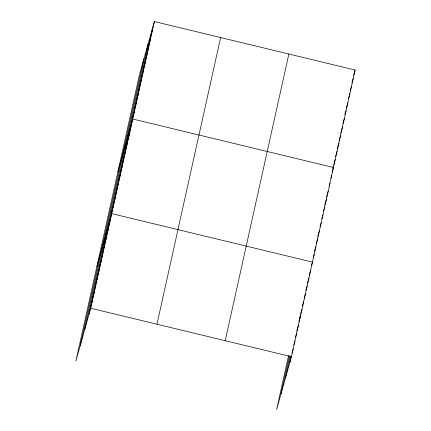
<?xml version="1.0" encoding="UTF-8"?>
<svg xmlns="http://www.w3.org/2000/svg" width="431" height="431" viewBox="0 0 431 431"><rect width="100%" height="100%" fill="white"/><g stroke="black" fill="none" stroke-linecap="round" stroke-linejoin="round"><path stroke-width="0.65" d="M80.236 345.543L143.889 58.864M84.708 329.634L148.361 42.955M89.045 314.194L152.703 27.514M154.379 21.55L139.552 74.299L75.894 360.984L90.72 308.23L154.379 21.55L355.106 70.016L291.448 356.701L276.621 409.45L288.581 355.58M156.959 324.225L220.618 37.545M225.208 340.705L288.867 54.026M280.964 394.009L289.422 355.904M285.435 378.106L290.246 356.421M289.772 362.665L291.232 356.092M299.69 317.986L300.278 315.363M332.894 168.456L333.449 165.957M337.473 147.838L337.198 149.088L338.874 143.119M344.967 114.096L345.522 111.597M349.266 94.728L349.546 93.479M150.898 35.638L152.574 29.674M149.094 43.763L150.769 37.793M147.289 51.882L148.97 45.918M145.489 60.006L147.165 54.042M143.685 68.13L145.36 62.161M141.88 76.249L143.555 70.285M140.075 84.374L141.756 78.41M138.276 92.498L139.951 86.529M136.471 100.617L138.146 94.653M134.666 108.741L136.341 102.777M132.861 116.866L134.537 110.896M117.905 171.775L132.737 119.021L333.465 167.492L332.123 172.26M129.311 132.872L130.986 126.903M127.56 140.754L129.235 134.79M125.809 148.636L127.484 142.672M124.058 156.523L125.733 150.554M122.307 164.405L123.983 158.441M120.556 172.287L122.232 166.323M118.805 180.174L120.481 174.205M117.054 188.056L118.73 182.092M115.303 195.938L116.979 189.974M113.552 203.825L115.228 197.856M111.801 211.707L113.477 205.743M96.9 266.38L111.731 213.625L312.453 262.096L311.451 265.674M108.3 227.476L109.98 221.507M106.549 235.358L108.229 229.394M104.803 243.24L106.479 237.276M103.052 251.128L104.728 245.158M101.301 259.009L102.977 253.045M99.55 266.891L101.226 260.927M97.799 274.779L99.475 268.809M96.048 282.661L97.724 276.697M94.297 290.542L95.973 284.579M92.546 298.43L94.222 292.46M90.796 306.312L92.471 300.348M353.598 75.387L355.106 70.016M351.96 82.914L353.301 78.14M350.155 91.033L351.497 86.265M348.523 98.559L349.697 94.384M346.384 107.879L347.892 102.508M345.08 114.21L346.088 110.632M342.941 123.525L344.283 118.751M340.802 132.84L341.309 131.051M341.643 129.86L342.478 126.876M338.998 140.964L340.679 135M335.56 156.615L337.069 151.243M333.756 164.734L335.264 159.368M330.873 178.353L331.714 175.374M329.122 186.24L329.963 183.256M326.536 197.107L327.037 195.318M327.371 194.122L328.212 191.143M324.785 204.989L326.461 199.025M323.536 211.082L324.71 206.907M321.785 218.97L322.959 214.794M320.034 226.851L321.208 222.676M317.782 236.522L319.457 230.558M316.198 243.811L317.706 238.445M314.447 251.693L315.955 246.327M313.202 257.786L314.204 254.209M309.194 275.344L310.703 269.978M307.443 283.232L308.957 277.86M305.865 290.516L307.206 285.748M304.114 298.403L305.455 293.63M302.363 306.285L303.704 301.511M300.612 314.167L301.953 309.399M298.861 322.054L300.202 317.281M296.776 331.127L298.451 325.163M295.526 337.225L296.7 333.05M293.775 345.107L294.949 340.932M292.024 352.989L293.199 348.814M90.72 308.23L291.448 356.701"/></g></svg>
